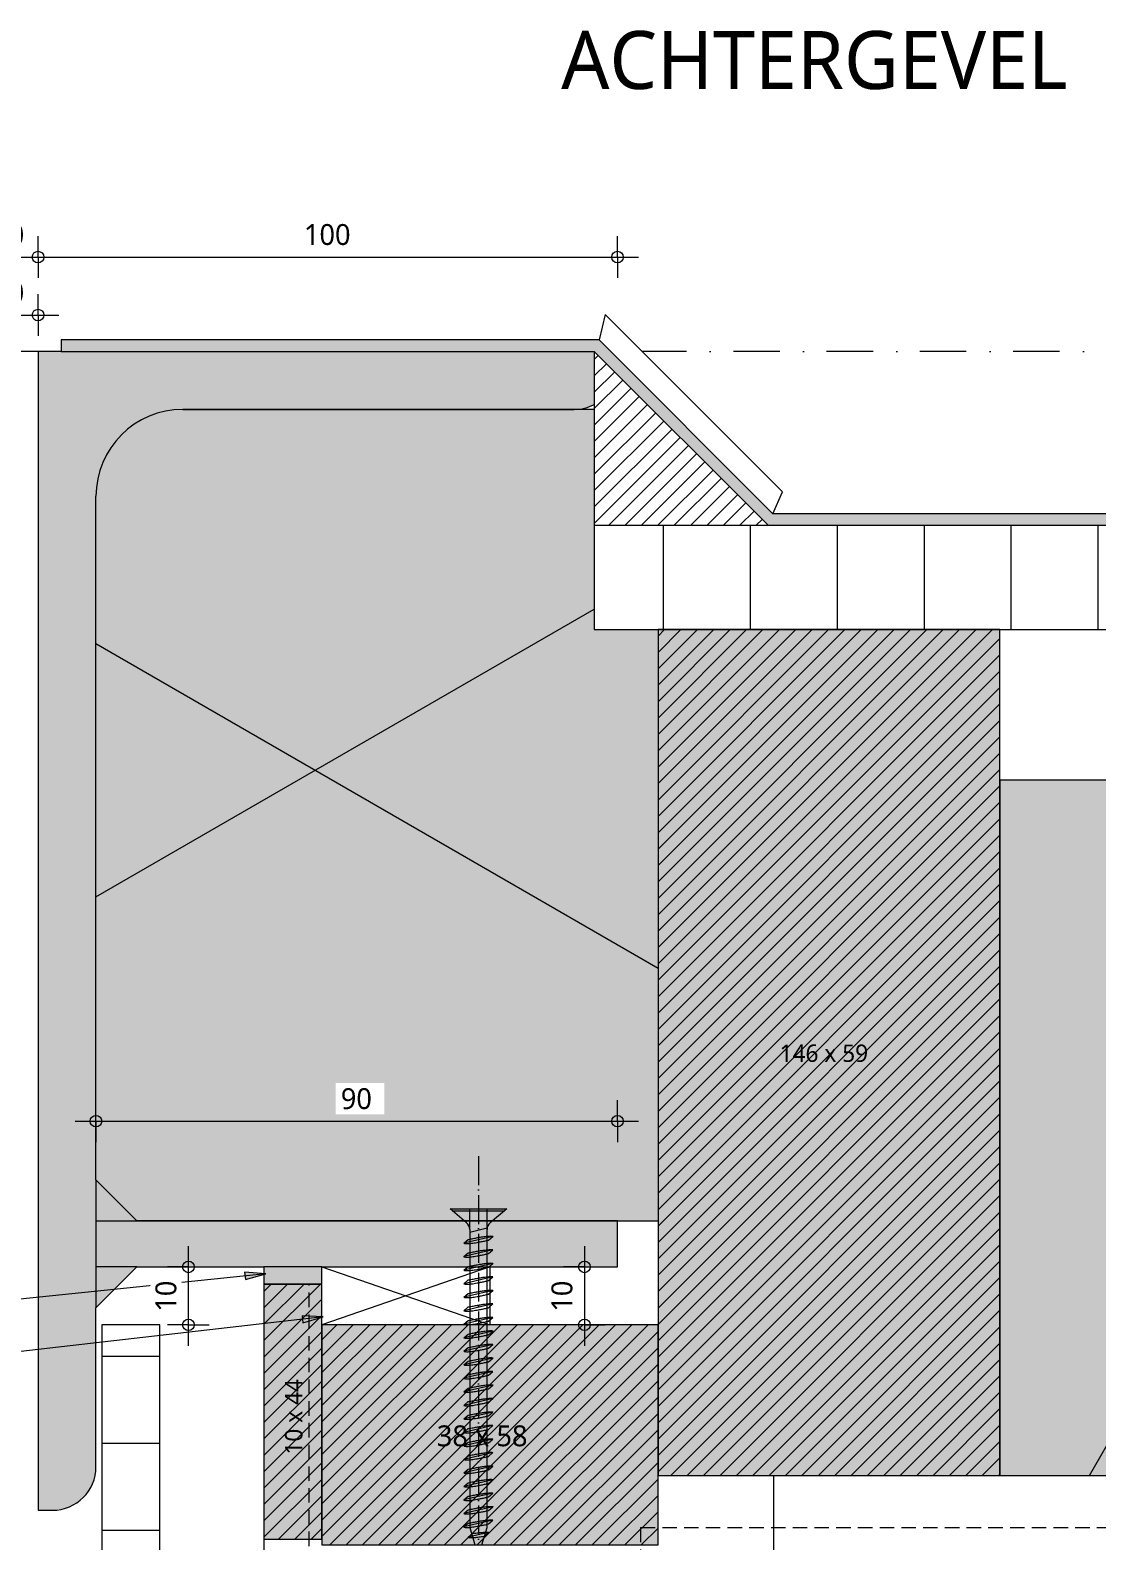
# Model space of a CAD drawing. Header units: millimetres. Extents: x 2457 to 4349, y 3067 to 7524.
# Drawn here: x 3295.7 to 3479.8, y 7228.2 to 7488.9 of the extents above; entities that cross this region are included whole.
import ezdxf

# ---------------------------------------------------------------- set-up
doc = ezdxf.new("R2010")
doc.units = ezdxf.units.MM
for name, pattern in [('MV_hartlijn_staal', [6.6, 5, -0.8, 0, -0.8]), ('MV_hidden', [3.75, 2.5, -1.25]), ('MV_stramien', [16, 8, -4, 0, -4])]:
    doc.linetypes.add(name, pattern=pattern)
for name, color, linetype, lineweight in [('A-ANNO-DIMS', 211, 'Continuous', 13), ('A-ANNO-DIMS-2', 211, 'Continuous', 13), ('A-ANNO-NOTE', 131, 'Continuous', 18), ('A-DETL', 90, 'Continuous', 13), ('A-DETL-GENF', 92, 'Continuous', 18), ('A-DETL-MEDM', 33, 'Continuous', 25), ('A-DETL-THIN', 151, 'Continuous', 18), ('G-ANNO-TEXT', 231, 'Continuous', 13)]:
    doc.layers.add(name, color=color, linetype=linetype, lineweight=lineweight)
doc.styles.add('Segoe UI', font='segoeui.ttf', dxfattribs={"height": 3})
doc.styles.add('Segoe UI_1', font='segoeui.ttf', dxfattribs={"height": 3.6})
doc.styles.add('Segoe UI_4', font='segoeui.ttf', dxfattribs={"height": 10})
doc.dimstyles.new('1_8_mm', dxfattribs={"dimscale": 304.8, "dimtxt": 3.77051, "dimasz": 0.006562, "dimexe": 0.011811, "dimexo": 0.0625, "dimgap": 0.003281, "dimtad": 1, "dimdec": 0, "dimzin": 0, "dimdsep": 46, "dimtxsty": 'Segoe UI_1', "dimblk1": 'DOTBLANK', "dimblk2": 'DOTBLANK', "dimsah": 1, "dimcen": 0.09, "dimdle": 0.011811, "dimazin": 0, "dimtfac": 1, "dimtdec": 4, "dimtix": 1, "dimtmove": 0, "dimatfit": 3, "dimfxl": 0.011811, "dimfxlon": 1, "dimtvp": 1, "dimtfill": 1, "dimtolj": 1, "dimtzin": 0, "dimarcsym": 2})
doc.dimstyles.new('1_8mm_continuous_mm', dxfattribs={"dimscale": 304.8, "dimtxt": 3.77051, "dimasz": 0.006562, "dimexe": 0.011811, "dimexo": 0.0625, "dimgap": 0.003281, "dimtad": 1, "dimdec": 0, "dimzin": 0, "dimdsep": 46, "dimtxsty": 'Segoe UI_1', "dimblk1": 'DOTBLANK', "dimblk2": 'DOTBLANK', "dimsah": 1, "dimcen": 0.09, "dimdle": 0.011811, "dimazin": 0, "dimtfac": 1, "dimtdec": 4, "dimtix": 1, "dimtmove": 0, "dimatfit": 3, "dimfxl": 0.011811, "dimfxlon": 1, "dimtvp": 1, "dimtfill": 1, "dimtolj": 1, "dimtzin": 0, "dimarcsym": 2})
pattern_1 = [(60, (12.83, 244.8), (-107.387, 62), []), (120, (12.83, 244.8), (-107.387, -62), [])]

# ---------------------------------------------------------------- blocks, each defined once
blk = doc.blocks.new('42 isolatie - Type 1-3779298-Details Strandbaak Strandhuis 2_0')
at = {"layer": 'A-DETL-GENF'}
blk.add_hatch(color=256, dxfattribs=at).paths.add_polyline_path([(140.35, 92.6), (140.35, 101.8), (38.28, 101.8), (38.28, 90.8), (0.28, 90.8), (0.28, 19.8), (0.41, 17.83), (0.79, 15.92), (1.42, 14.06), (2.29, 12.3), (3.38, 10.67), (4.67, 9.19), (6.15, 7.9), (7.78, 6.81), (9.54, 5.94), (11.4, 5.31), (13.3, 4.93), (15.28, 4.8), (133.28, 4.8), (140.35, 11.87), (140.35, 91.05)])
at = {"layer": 'A-DETL-GENF', "lineweight": 13}
h = blk.add_hatch(dxfattribs=at)
h.set_pattern_fill('FP_25', color=256, style=0, pattern_type=2)
h.set_pattern_definition(pattern_1)
h.paths.add_polyline_path([(140.35, 92.6), (140.35, 101.8), (38.28, 101.8), (38.28, 90.8), (0.28, 90.8), (0.28, 19.8), (0.41, 17.83), (0.79, 15.92), (1.42, 14.06), (2.29, 12.3), (3.38, 10.67), (4.67, 9.19), (6.15, 7.9), (7.78, 6.81), (9.54, 5.94), (11.4, 5.31), (13.3, 4.93), (15.28, 4.8), (133.28, 4.8), (140.35, 11.87), (140.35, 91.05)])
at = {"layer": 'A-DETL-GENF'}
for p, q in [((140.35, 94.8), (140.35, 101.8)), ((140.35, 94.8), (140.35, 101.8)), ((140.35, 11.87), (140.35, 94.8)), ((0.28, 90.8), (0.28, 87.3)), ((0.28, 90.8), (0.28, 87.3)), ((0.28, 87.3), (0.28, 19.8))]:
    blk.add_line(p, q, dxfattribs=at)
blk = doc.blocks.new('00 hout_rechthoekig_sls - SLS 38x58-V11-Details Strandbaak Strandhuis 2_0')
at = {"layer": 'A-DETL-GENF', "lineweight": 13}
blk.add_hatch(color=256, dxfattribs=at).paths.add_polyline_path([(0, 38), (0, 0), (58, 0), (58, 38)])
at = {"layer": 'A-DETL-MEDM', "lineweight": 13}
h = blk.add_hatch(dxfattribs=at)
h.set_pattern_fill('FP_26', color=256, style=0, pattern_type=2)
h.set_pattern_definition([(225, (3404.05, 7265.43), (1.41421356, -1.41421356), [])])
h.paths.add_polyline_path([(0, 38), (0, 0), (58, 0), (58, 38)])
at = {"layer": 'A-DETL-MEDM', "lineweight": 18}
for p, q in [((58, 38), (0, 38)), ((0, 38), (0, 26)), ((58, 38), (0, 38)), ((58, 37), (58, 38)), ((58, 37), (58, 38)), ((58, 37), (58, 38)), ((58, 0), (58, 37)), ((58, 0), (58, 37)), ((58, 0), (58, 37)), ((0, 26), (0, 0)), ((0, 0), (58, 0))]:
    blk.add_line(p, q, dxfattribs=at)
blk = doc.blocks.new('00 plaatmateriaal1 - d_10 mm-3252166-Details Strandbaak Strandhuis 2_0')
at = {"layer": 'A-DETL-GENF', "lineweight": 13}
h = blk.add_hatch(dxfattribs=at)
h.set_pattern_fill('FP_2', color=256, style=0, pattern_type=2)
h.set_pattern_definition([(90, (0, 0), (-15, 9e-16), [])])
h.paths.add_polyline_path([(105.69, 0), (0, 0), (0, -10), (105.69, -10)])
at = {"layer": 'A-DETL-MEDM', "lineweight": 18}
for p, q in [((80, 0), (0, 0)), ((0, 0), (0, -10)), ((0, -10), (105.69, -10))]:
    blk.add_line(p, q, dxfattribs=at)
blk = doc.blocks.new('00 hout_rechthoekig_sls - Vuren 10x44-V12-Details Strandbaak Strandhuis 2_0')
at = {"layer": 'A-DETL-GENF', "lineweight": 13}
blk.add_hatch(color=256, dxfattribs=at).paths.add_polyline_path([(44, 0), (44, 10), (0, 10), (0, 0), (9.55, 0)])
at = {"layer": 'A-DETL-MEDM', "lineweight": 13}
h = blk.add_hatch(dxfattribs=at)
h.set_pattern_fill('FP_27', color=256, style=0, pattern_type=2)
h.set_pattern_definition([(135, (7272.43, -3336.05), (-1.41421356, -1.41421356), [])])
h.paths.add_polyline_path([(44, 0), (44, 10), (0, 10), (0, 0), (9.55, 0)])
at = {"layer": 'A-DETL-MEDM', "lineweight": 18}
for p, q in [((44, 10), (0, 10)), ((0, 10), (0, 0)), ((44, 10), (0, 10)), ((44, 0), (44, 10)), ((44, 0), (44, 10)), ((44, 0), (44, 10)), ((0, 0), (44, 0))]:
    blk.add_line(p, q, dxfattribs=at)
blk = doc.blocks.new('28 schroeven 2D - Verzonken schroef 5_0x60mm-3245535-Details Strandbaak Strandhuis 2_0')
at = {"layer": 'A-DETL-GENF', "linetype": 'MV_hartlijn_staal', "lineweight": 13}
blk.add_line((0, 9.1), (0, -58), dxfattribs=at)
at = {"layer": 'A-DETL-GENF', "lineweight": 5}
for p, q in [((-4.9, 0), (4.9, 0)), ((-2.04, -2.4), (-4.9, 0)), ((4.9, 0), (2.04, -2.4)), ((-4.54, -0.3), (4.54, -0.3)), ((2.5, -4.74), (-2.5, -5.9)), ((-1.5, -4), (1.53, -3.26)), ((-1.5, -3.55), (-1.5, -55)), ((1.5, -55), (1.5, -3.55)), ((1.75, -5.38), (2.5, -4.74)), ((-2.5, -5.9), (-1.75, -5.26)), ((2.5, -7.07), (-2.5, -8.23)), ((-2.5, -8.23), (-1.75, -7.59)), ((1.75, -7.71), (2.5, -7.07)), ((2.5, -9.4), (-2.5, -10.57)), ((-2.5, -10.57), (-1.75, -9.93)), ((1.75, -10.04), (2.5, -9.4)), ((2.5, -11.73), (-2.5, -12.9)), ((-2.5, -12.9), (-1.75, -12.26)), ((1.75, -12.37), (2.5, -11.73)), ((2.5, -14.07), (-2.5, -15.23)), ((-2.5, -15.23), (-1.75, -14.59)), ((1.75, -14.71), (2.5, -14.07)), ((2.5, -16.4), (-2.5, -17.56)), ((-2.5, -17.56), (-1.75, -16.92)), ((1.75, -17.04), (2.5, -16.4)), ((2.5, -18.73), (-2.5, -19.9)), ((-2.5, -19.9), (-1.75, -19.26)), ((1.75, -19.37), (2.5, -18.73)), ((2.5, -21.07), (-2.5, -22.23)), ((-2.5, -22.23), (-1.75, -21.59)), ((2.5, -23.4), (-2.5, -24.56)), ((1.75, -21.71), (2.5, -21.07)), ((1.75, -24.04), (2.5, -23.4)), ((-2.5, -24.56), (-1.75, -23.92)), ((2.5, -25.73), (-2.5, -26.9)), ((1.75, -26.37), (2.5, -25.73)), ((-2.5, -26.9), (-1.75, -26.26)), ((2.5, -28.07), (-2.5, -29.23)), ((-2.5, -29.23), (-1.75, -28.59)), ((1.75, -28.71), (2.5, -28.07)), ((2.5, -30.4), (-2.5, -31.56)), ((-2.5, -31.56), (-1.75, -30.92)), ((1.75, -31.04), (2.5, -30.4)), ((2.5, -32.73), (-2.5, -33.9)), ((-2.5, -33.9), (-1.75, -33.26)), ((1.75, -33.37), (2.5, -32.73)), ((2.5, -35.07), (-2.5, -36.23)), ((-2.5, -36.23), (-1.75, -35.59)), ((1.75, -35.71), (2.5, -35.07)), ((2.5, -37.4), (-2.5, -38.56)), ((-2.5, -38.56), (-1.75, -37.92)), ((1.75, -38.04), (2.5, -37.4)), ((2.5, -39.73), (-2.5, -40.9)), ((-2.5, -40.9), (-1.75, -40.26)), ((1.75, -40.37), (2.5, -39.73)), ((2.5, -42.06), (-2.5, -43.23)), ((-2.5, -43.23), (-1.75, -42.59)), ((1.75, -42.7), (2.5, -42.06)), ((2.5, -44.4), (-2.5, -45.56)), ((-2.5, -45.56), (-1.75, -44.92)), ((2.5, -46.73), (-2.5, -47.89)), ((1.75, -45.04), (2.5, -44.4)), ((1.75, -47.37), (2.5, -46.73)), ((-2.5, -47.89), (-1.75, -47.25)), ((2.5, -49.06), (-2.5, -50.23)), ((1.75, -49.7), (2.5, -49.06)), ((-2.5, -50.23), (-1.75, -49.59)), ((2.5, -51.4), (-2.5, -52.56)), ((-2.5, -52.56), (-1.75, -51.92)), ((1.75, -52.04), (2.5, -51.4)), ((2.5, -53.73), (-2.5, -54.89)), ((-2.5, -54.89), (-1.75, -54.25)), ((1.75, -54.37), (2.5, -53.73)), ((1.76, -55.84), (-1.76, -56.66)), ((-1.76, -56.66), (-1.01, -56.02)), ((-1.5, -55), (-0.6, -58)), ((0.6, -58), (1.5, -55)), ((1.01, -56.48), (1.76, -55.84))]:
    blk.add_line(p, q, dxfattribs=at)
at = {"layer": 'A-DETL-GENF'}
for p, q in [((-1.5, -3.55), (-1.5, 0)), ((1.5, -3.55), (1.5, 0))]:
    blk.add_line(p, q, dxfattribs=at)
at = {"layer": 'A-DETL-GENF', "lineweight": 5}
for centre, start, end in [((-3, -3.55), 360, 50), ((3, -3.55), 130, 180)]:
    blk.add_arc(centre, 1.5, start, end, dxfattribs=at)
for points in [[(-1.75, -5.26), (2.23, -4.46), (2.5, -4.74)], [(-2.5, -5.9), (-1.83, -6.19), (1.75, -5.38)], [(-2.5, -8.23), (-1.83, -8.53), (1.75, -7.71)], [(-1.75, -7.59), (2.23, -6.79), (2.5, -7.07)], [(-2.5, -10.57), (-1.83, -10.86), (1.75, -10.04)], [(-1.75, -9.93), (2.23, -9.12), (2.5, -9.4)], [(-2.5, -12.9), (-1.83, -13.19), (1.75, -12.37)], [(-1.75, -12.26), (2.23, -11.46), (2.5, -11.73)], [(-2.5, -15.23), (-1.83, -15.53), (1.75, -14.71)], [(-1.75, -14.59), (2.23, -13.79), (2.5, -14.07)], [(-2.5, -17.56), (-1.83, -17.86), (1.75, -17.04)], [(-1.75, -16.92), (2.23, -16.12), (2.5, -16.4)], [(-2.5, -19.9), (-1.83, -20.19), (1.75, -19.37)], [(-1.75, -19.26), (2.23, -18.46), (2.5, -18.73)], [(-2.5, -22.23), (-1.83, -22.52), (1.75, -21.71)], [(-1.75, -21.59), (2.23, -20.79), (2.5, -21.07)], [(-1.75, -23.92), (2.23, -23.12), (2.5, -23.4)], [(-2.5, -24.56), (-1.83, -24.86), (1.75, -24.04)], [(-1.75, -26.26), (2.23, -25.46), (2.5, -25.73)], [(-2.5, -26.9), (-1.83, -27.19), (1.75, -26.37)], [(-1.75, -28.59), (2.23, -27.79), (2.5, -28.07)], [(-2.5, -29.23), (-1.83, -29.52), (1.75, -28.71)], [(-2.5, -31.56), (-1.83, -31.86), (1.75, -31.04)], [(-1.75, -30.92), (2.23, -30.12), (2.5, -30.4)], [(-2.5, -33.9), (-1.83, -34.19), (1.75, -33.37)], [(-1.75, -33.26), (2.23, -32.46), (2.5, -32.73)], [(-2.5, -36.23), (-1.83, -36.52), (1.75, -35.71)], [(-1.75, -35.59), (2.23, -34.79), (2.5, -35.07)], [(-2.5, -38.56), (-1.83, -38.86), (1.75, -38.04)], [(-1.75, -37.92), (2.23, -37.12), (2.5, -37.4)], [(-2.5, -40.9), (-1.83, -41.19), (1.75, -40.37)], [(-1.75, -40.26), (2.23, -39.45), (2.5, -39.73)], [(-2.5, -43.23), (-1.83, -43.52), (1.75, -42.7)], [(-1.75, -42.59), (2.23, -41.79), (2.5, -42.06)], [(-2.5, -45.56), (-1.83, -45.86), (1.75, -45.04)], [(-1.75, -44.92), (2.23, -44.12), (2.5, -44.4)], [(-1.75, -47.25), (2.23, -46.45), (2.5, -46.73)], [(-2.5, -47.89), (-1.83, -48.19), (1.75, -47.37)], [(-1.75, -49.59), (2.23, -48.79), (2.5, -49.06)], [(-2.5, -50.23), (-1.83, -50.52), (1.75, -49.7)], [(-2.5, -52.56), (-1.83, -52.85), (1.75, -52.04)], [(-1.75, -51.92), (2.23, -51.12), (2.5, -51.4)], [(-2.5, -54.89), (-1.83, -55.19), (1.75, -54.37)], [(-1.75, -54.25), (2.23, -53.45), (2.5, -53.73)], [(-1.76, -56.66), (-1.34, -56.87), (1.01, -56.48)], [(-1.01, -56.02), (1.59, -55.65), (1.76, -55.84)]]:
    blk.add_open_spline(points, degree=2, dxfattribs=at)
blk = doc.blocks.new('42 isolatie - Type 1-3779373-Details Strandbaak Strandhuis 2_0')
at = {"layer": 'A-DETL-GENF'}
blk.add_hatch(color=256, dxfattribs=at).paths.add_polyline_path([(0.28, 0.8), (123.28, 0.8), (123.28, 120.8), (0.28, 120.8), (0.28, 24.25)])
at = {"layer": 'A-DETL-GENF', "lineweight": 13}
h = blk.add_hatch(dxfattribs=at)
h.set_pattern_fill('FP_25', color=256, style=0, pattern_type=2)
h.set_pattern_definition(pattern_1)
h.paths.add_polyline_path([(0.28, 0.8), (123.28, 0.8), (123.28, 120.8), (0.28, 120.8), (0.28, 24.25)])
at = {"layer": 'A-DETL-GENF'}
for p, q in [((123.28, 120.8), (0.28, 120.8)), ((0.28, 120.8), (0.28, 0.8)), ((123.28, 120.8), (0.28, 120.8)), ((123.28, 0.8), (123.28, 120.8)), ((0.28, 0.8), (123.28, 0.8)), ((0.28, 0.8), (123.28, 0.8))]:
    blk.add_line(p, q, dxfattribs=at)
blk = doc.blocks.new('00 hout_rechthoekig_sls - Vuren 146x59-4309806-Details Strandbaak Strandhuis 2_0')
at = {"layer": 'A-DETL-GENF', "lineweight": 13}
blk.add_hatch(color=256, dxfattribs=at).paths.add_polyline_path([(0, 146), (0, 0), (59, 0), (59, 146), (27.75, 146)])
at = {"layer": 'A-DETL-MEDM', "lineweight": 13}
h = blk.add_hatch(dxfattribs=at)
h.set_pattern_fill('FP_31', color=256, style=0, pattern_type=2)
h.set_pattern_definition([(225, (3463.05, 7385.43), (1.41421356, -1.41421356), [])])
h.paths.add_polyline_path([(0, 146), (0, 0), (59, 0), (59, 146), (27.75, 146)])
at = {"layer": 'A-DETL-MEDM', "lineweight": 18}
for p, q in [((59, 146), (0, 146)), ((0, 146), (0, 0)), ((59, 146), (0, 146)), ((59, 0), (59, 146)), ((59, 0), (59, 146)), ((59, 0), (59, 146)), ((0, 0), (59, 0))]:
    blk.add_line(p, q, dxfattribs=at)
blk = doc.blocks.new('00 plaatmateriaal1 - d_18 mm-V17-Details Strandbaak Strandhuis 2_0')
at = {"layer": 'A-DETL-GENF', "lineweight": 13}
h = blk.add_hatch(dxfattribs=at)
h.set_pattern_fill('FP_1', color=256, style=0, pattern_type=2)
h.set_pattern_definition([(270, (0, 0), (-15, -9e-16), [])])
h.paths.add_polyline_path([(7.18, 18), (7.18, 0), (200.18, 0), (200.18, 18), (157.93, 18)])
at = {"layer": 'A-DETL-MEDM', "lineweight": 18}
for p, q in [((200.18, 18), (7.18, 18)), ((200.18, 0), (200.18, 18))]:
    blk.add_line(p, q, dxfattribs=at)
blk = doc.blocks.new('DIMBLOCK109-Details Strandbaak Strandhuis 2_0')
at = {"layer": 'A-ANNO-DIMS-2'}
for p, q in [((3287.05, 7449.72), (3287.05, 7453.32)), ((3297.05, 7449.72), (3297.05, 7453.32)), ((3283.45, 7449.72), (3297.05, 7449.72)), ((3287.05, 7449.72), (3287.05, 7446.12)), ((3297.05, 7449.72), (3297.05, 7446.12))]:
    blk.add_line(p, q, dxfattribs=at)
for centre in [(3287.05, 7449.72), (3297.05, 7449.72)]:
    blk.add_circle(centre, 1, dxfattribs=at)
at = {"layer": 'A-ANNO-DIMS-2', "color": 0, "insert": (3289.31, 7455.41), "char_height": 3.6, "width": 6.5813, "attachment_point": 1, "line_spacing_factor": 1.142579, "style": 'Segoe UI_1', "bg_fill": 3, "box_fill_scale": 1.25, "bg_fill_color": 9, "bg_fill_true_color": 13158600, "bg_fill_transparency": 0}
blk.add_mtext('10', dxfattribs=at)
blk = doc.blocks.new('_DotBlank')
at = {"color": 0, "linetype": 'ByBlock', "lineweight": -2}
blk.add_line((-0.5, 0), (-1, 0), dxfattribs=at)
blk.add_circle((0, 0), 0.5, dxfattribs=at)
blk = doc.blocks.new('DIMBLOCK110-Details Strandbaak Strandhuis 2_0')
at = {"layer": 'A-ANNO-DIMS-2'}
for p, q in [((3297.05, 7449.72), (3297.05, 7453.32)), ((3397.05, 7449.72), (3397.05, 7453.32)), ((3297.05, 7449.72), (3400.65, 7449.72)), ((3297.05, 7449.72), (3297.05, 7446.12)), ((3397.05, 7449.72), (3397.05, 7446.12))]:
    blk.add_line(p, q, dxfattribs=at)
for centre in [(3297.05, 7449.72), (3397.05, 7449.72)]:
    blk.add_circle(centre, 1, dxfattribs=at)
at = {"layer": 'A-ANNO-DIMS-2', "color": 0, "insert": (3342.94, 7455.41), "char_height": 3.6, "width": 9.8719, "attachment_point": 1, "line_spacing_factor": 1.142579, "style": 'Segoe UI_1', "bg_fill": 3, "box_fill_scale": 1.25, "bg_fill_color": 9, "bg_fill_true_color": 13158600, "bg_fill_transparency": 0}
blk.add_mtext('100', dxfattribs=at)
blk = doc.blocks.new('DIMBLOCK112-Details Strandbaak Strandhuis 2_0')
at = {"layer": 'A-ANNO-DIMS-2'}
for p, q in [((3391.35, 7279.03), (3391.35, 7261.83)), ((3391.35, 7275.43), (3387.75, 7275.43)), ((3391.35, 7275.43), (3394.95, 7275.43)), ((3391.35, 7265.43), (3387.75, 7265.43)), ((3391.35, 7265.43), (3394.95, 7265.43))]:
    blk.add_line(p, q, dxfattribs=at)
for centre in [(3391.35, 7275.43), (3391.35, 7265.43)]:
    blk.add_circle(centre, 1, dxfattribs=at)
at = {"layer": 'A-ANNO-DIMS-2', "color": 0, "insert": (3385.66, 7267.69), "char_height": 3.6, "width": 6.5813, "attachment_point": 1, "rotation": 90, "line_spacing_factor": 1.142579, "style": 'Segoe UI_1', "bg_fill": 3, "box_fill_scale": 1.25, "bg_fill_color": 9, "bg_fill_true_color": 13158600, "bg_fill_transparency": 0}
blk.add_mtext('10', dxfattribs=at)
blk = doc.blocks.new('DIMBLOCK120-Details Strandbaak Strandhuis 2_0')
at = {"layer": 'A-ANNO-DIMS-2'}
for p, q in [((3287.05, 7439.72), (3287.05, 7443.32)), ((3297.05, 7439.72), (3297.05, 7443.32)), ((3283.45, 7439.72), (3300.65, 7439.72)), ((3287.05, 7439.72), (3287.05, 7436.12)), ((3297.05, 7439.72), (3297.05, 7436.12))]:
    blk.add_line(p, q, dxfattribs=at)
for centre in [(3287.05, 7439.72), (3297.05, 7439.72)]:
    blk.add_circle(centre, 1, dxfattribs=at)
at = {"layer": 'A-ANNO-DIMS-2', "color": 0, "insert": (3289.31, 7445.41), "char_height": 3.6, "width": 6.5813, "attachment_point": 1, "line_spacing_factor": 1.142579, "style": 'Segoe UI_1', "bg_fill": 3, "box_fill_scale": 1.25, "bg_fill_color": 9, "bg_fill_true_color": 13158600, "bg_fill_transparency": 0}
blk.add_mtext('10', dxfattribs=at)
blk = doc.blocks.new('DIMBLOCK133-Details Strandbaak Strandhuis 2_0')
at = {"layer": 'A-ANNO-DIMS-2'}
for p, q in [((3307.05, 7300.58), (3307.05, 7304.18)), ((3397.05, 7300.58), (3397.05, 7304.18)), ((3303.45, 7300.58), (3400.65, 7300.58)), ((3307.05, 7300.58), (3307.05, 7296.98)), ((3397.05, 7300.58), (3397.05, 7296.98))]:
    blk.add_line(p, q, dxfattribs=at)
for centre in [(3307.05, 7300.58), (3397.05, 7300.58)]:
    blk.add_circle(centre, 1, dxfattribs=at)
at = {"layer": 'A-ANNO-DIMS-2', "color": 0, "insert": (3349.31, 7306.27), "char_height": 3.6, "width": 6.5813, "attachment_point": 1, "line_spacing_factor": 1.142579, "style": 'Segoe UI_1', "bg_fill": 3, "box_fill_scale": 1.25, "bg_fill_color": 9, "bg_fill_true_color": 13158600, "bg_fill_transparency": 0}
blk.add_mtext('90', dxfattribs=at)
blk = doc.blocks.new('DIMBLOCK155-Details Strandbaak Strandhuis 2_0')
at = {"layer": 'A-ANNO-DIMS-2'}
for p, q in [((3323.01, 7261.83), (3323.01, 7279.03)), ((3323.01, 7275.43), (3319.41, 7275.43)), ((3323.01, 7275.43), (3326.61, 7275.43)), ((3323.01, 7265.43), (3319.41, 7265.43)), ((3323.01, 7265.43), (3326.61, 7265.43))]:
    blk.add_line(p, q, dxfattribs=at)
for centre in [(3323.01, 7275.43), (3323.01, 7265.43)]:
    blk.add_circle(centre, 1, dxfattribs=at)
at = {"layer": 'A-ANNO-DIMS-2', "color": 0, "insert": (3317.32, 7267.69), "char_height": 3.6, "width": 6.5813, "attachment_point": 1, "rotation": 90, "line_spacing_factor": 1.142579, "style": 'Segoe UI_1', "bg_fill": 3, "box_fill_scale": 1.25, "bg_fill_color": 9, "bg_fill_true_color": 13158600, "bg_fill_transparency": 0}
blk.add_mtext('10', dxfattribs=at)

msp = doc.modelspace()

# ---------------------------------------------------------------- hatches: boundary and pattern name
at = {"layer": 'A-DETL-GENF'}
for color, points in [(7, [(3299.55, 7233.43), (3301.49, 7233.69), (3303.3, 7234.44), (3304.85, 7235.63), (3306.05, 7237.18), (3306.79, 7238.99), (3307.05, 7240.93), (3307.05, 7408.43), (3307.18, 7410.4), (3307.56, 7412.31), (3308.19, 7414.17), (3309.06, 7415.93), (3310.15, 7417.56), (3311.44, 7419.04), (3312.92, 7420.33), (3314.55, 7421.42), (3316.31, 7422.29), (3318.17, 7422.92), (3320.08, 7423.3), (3322.05, 7423.43), (3389.55, 7423.43), (3391.49, 7423.69), (3393.05, 7424.33), (3393.05, 7433.43), (3297.05, 7433.43), (3297.05, 7233.43)]), (9, [(3586.05, 7403.43), (3586.05, 7405.43), (3423.88, 7405.43), (3393.88, 7435.43), (3301.05, 7435.43), (3301.05, 7433.43), (3393.05, 7433.43), (3423.05, 7403.43), (3435.3, 7403.43)]), (7, [(3314.12, 7283.36), (3307.05, 7290.43), (3307.05, 7283.36)]), (7, [(3336.05, 7275.43), (3397.05, 7275.43), (3397.05, 7283.36), (3307.05, 7283.36), (3307.05, 7275.43), (3314.12, 7275.43)]), (7, [(3307.05, 7268.36), (3314.12, 7275.43), (3307.05, 7275.43)]), (1, [(3346.05, 7272.43), (3346.05, 7275.43), (3336.05, 7275.43), (3336.05, 7272.43)])]:
    msp.add_hatch(color=color, dxfattribs=at).paths.add_polyline_path(points)
at = {"layer": 'A-DETL-GENF', "lineweight": 13}
h = msp.add_hatch(dxfattribs=at)
h.set_pattern_fill('FP_22', color=250, style=0, pattern_type=2)
h.set_pattern_definition([(45, (0, 0), (-1.41421356, 1.41421356), [])])
h.paths.add_polyline_path([(3393.88, 7403.43), (3423.05, 7403.43), (3393.05, 7433.43), (3393.05, 7403.43)])
at = {"layer": 'G-ANNO-TEXT'}
for points in [[(3336.36, 7274.25), (3332.71, 7274.51), (3332.84, 7273.25)], [(3346.26, 7266.79), (3342.61, 7267.01), (3342.75, 7265.75)]]:
    msp.add_hatch(color=7, dxfattribs=at).paths.add_polyline_path(points)

# ---------------------------------------------------------------- linework, layer by layer
at = {"layer": 'A-DETL', "lineweight": 18}
for p, q in [((3394.93, 7439.8), (3393.88, 7435.43)), ((3425.53, 7409.2), (3394.93, 7439.8)), ((3393.88, 7435.43), (3301.05, 7435.43)), ((3301.05, 7435.43), (3301.05, 7433.43)), ((3301.05, 7433.43), (3393.05, 7433.43)), ((3393.05, 7433.43), (3393.05, 7403.43)), ((3393.05, 7433.43), (3423.05, 7403.43)), ((3393.88, 7435.43), (3423.88, 7405.43)), ((3423.88, 7405.43), (3425.53, 7409.2)), ((3586.05, 7405.43), (3423.88, 7405.43)), ((3393.05, 7403.43), (3423.05, 7403.43)), ((3423.05, 7403.43), (3586.05, 7403.43)), ((3314.12, 7283.36), (3307.05, 7290.43)), ((3307.05, 7290.43), (3307.05, 7283.36)), ((3307.05, 7283.36), (3314.12, 7283.36)), ((3314.12, 7275.43), (3307.05, 7275.43)), ((3307.05, 7275.43), (3307.05, 7268.36)), ((3307.05, 7268.36), (3314.12, 7275.43)), ((3336.05, 7275.43), (3336.05, 7272.43)), ((3346.05, 7275.43), (3336.05, 7275.43)), ((3346.05, 7275.43), (3375.05, 7265.43)), ((3375.05, 7275.43), (3346.05, 7265.43)), ((3346.05, 7272.43), (3346.05, 7275.43)), ((3375.05, 7275.43), (3375.05, 7265.43)), ((3336.05, 7272.43), (3346.05, 7272.43)), ((3346.05, 7265.43), (3346.05, 7272.43)), ((3424.05, 7217.39), (3424.05, 7239.43)), ((3336.05, 7231.43), (3336.05, 7180.61))]:
    msp.add_line(p, q, dxfattribs=at)
at = {"layer": 'A-DETL', "linetype": 'MV_stramien', "lineweight": 18}
for p, q in [((3297.05, 7433.43), (3228.05, 7433.43)), ((3586.05, 7433.43), (3401.3, 7433.43))]:
    msp.add_line(p, q, dxfattribs=at)
at = {"layer": 'A-DETL', "linetype": 'MV_hidden', "lineweight": 18}
for p, q in [((3343.87, 7159.74), (3343.87, 7272.43)), ((3401.05, 7230.43), (3401.05, 7159.74)), ((3401.05, 7230.43), (3586.05, 7230.43))]:
    msp.add_line(p, q, dxfattribs=at)
at = {"layer": 'A-DETL-THIN'}
for p, q in [((3297.05, 7433.43), (3297.05, 7233.43)), ((3301.05, 7433.43), (3297.05, 7433.43)), ((3322.05, 7423.43), (3389.55, 7423.43)), ((3307.05, 7290.43), (3307.05, 7408.43)), ((3307.05, 7283.36), (3307.05, 7275.43)), ((3397.05, 7283.36), (3314.12, 7283.36)), ((3397.05, 7275.43), (3397.05, 7283.36)), ((3314.12, 7275.43), (3336.05, 7275.43)), ((3346.05, 7275.43), (3397.05, 7275.43)), ((3307.05, 7240.93), (3307.05, 7268.36)), ((3297.05, 7233.43), (3299.55, 7233.43))]:
    msp.add_line(p, q, dxfattribs=at)
for centre, radius, start, end in [((3322.05, 7408.43), 15, 90, 180), ((3389.55, 7430.93), 7.5, 270, 297.9269), ((3299.55, 7240.93), 7.5, 270, 0)]:
    msp.add_arc(centre, radius, start, end, dxfattribs=at)
at = {"layer": 'G-ANNO-TEXT', "color": 250}
for p, q in [((3336.36, 7274.25), (3204.73, 7260.57)), ((3336.36, 7274.25), (3332.71, 7274.51)), ((3332.71, 7274.51), (3332.84, 7273.25)), ((3332.84, 7273.25), (3336.36, 7274.25)), ((3346.26, 7266.79), (3204.73, 7250.67)), ((3346.26, 7266.79), (3342.61, 7267.01)), ((3342.61, 7267.01), (3342.75, 7265.75)), ((3342.75, 7265.75), (3346.26, 7266.79))]:
    msp.add_line(p, q, dxfattribs=at)

# ---------------------------------------------------------------- block references
at = {"layer": 'A-DETL-GENF', "rotation": 270}
msp.add_blockref('42 isolatie - Type 1-3779298-Details Strandbaak Strandhuis 2_0', (3302.25, 7423.71), dxfattribs=at)
at = {"layer": 'A-DETL-GENF'}
for name, p in [('42 isolatie - Type 1-3779373-Details Strandbaak Strandhuis 2_0', (3462.77, 7238.63)), ('28 schroeven 2D - Verzonken schroef 5_0x60mm-3245535-Details Strandbaak Strandhuis 2_0', (3373.05, 7285.43))]:
    msp.add_blockref(name, p, dxfattribs=at)
at = {"layer": 'A-DETL-MEDM', "lineweight": 18}
for name, p, rotation in [('00 plaatmateriaal1 - d_18 mm-V17-Details Strandbaak Strandhuis 2_0', (3593.23, 7403.43), 180), ('00 plaatmateriaal1 - d_10 mm-3252166-Details Strandbaak Strandhuis 2_0', (3318.05, 7265.43), 270.0000000000013)]:
    msp.add_blockref(name, p, dxfattribs=dict(at, rotation=rotation))
at = {"layer": 'A-DETL-MEDM', "lineweight": 13}
for name, p, rotation in [('00 hout_rechthoekig_sls - Vuren 146x59-4309806-Details Strandbaak Strandhuis 2_0', (3463.05, 7385.43), 180), ('00 hout_rechthoekig_sls - Vuren 10x44-V12-Details Strandbaak Strandhuis 2_0', (3336.05, 7272.43), 269.9999999999998), ('00 hout_rechthoekig_sls - SLS 38x58-V11-Details Strandbaak Strandhuis 2_0', (3404.05, 7265.43), 180)]:
    msp.add_blockref(name, p, dxfattribs=dict(at, rotation=rotation))

# ---------------------------------------------------------------- texts
at = {"layer": 'A-ANNO-NOTE', "lineweight": 13, "attachment_point": 1}
for s, insert, char_height, width, style in [('146 x 59', (3425.03, 7313.81), 3, 18.9198, 'Segoe UI'), ('38 x 58', (3365.88, 7248.07), 3.6, 20.5232, 'Segoe UI_1')]:
    msp.add_mtext(s, dxfattribs=dict(at, insert=insert, char_height=char_height, width=width, style=style))
at = {"layer": 'A-ANNO-NOTE', "lineweight": 13, "insert": (3339.67, 7243.03), "char_height": 3, "width": 16.1941, "attachment_point": 1, "rotation": 90, "style": 'Segoe UI'}
msp.add_mtext('10 x 44', dxfattribs=at)
at = {"layer": 'G-ANNO-TEXT', "color": 7, "insert": (3387.34, 7488.74), "char_height": 10, "width": 111.4346, "attachment_point": 1, "style": 'Segoe UI_4'}
msp.add_mtext('ACHTERGEVEL', dxfattribs=at)

# ---------------------------------------------------------------- dimensions: what is measured, and where the dimension line sits
at = {"layer": 'A-ANNO-DIMS'}
dim = msp.add_linear_dim(base=(3297.05, 7449.72), p1=(3287.05, 7453.32), p2=(3297.05, 7446.12), dimstyle='1_8_mm', override={"dimpost": '<>', "dimfxl": 12.322337}, dxfattribs=at)
dim.commit()
dim.dimension.update_dxf_attribs({"geometry": 'DIMBLOCK109-Details Strandbaak Strandhuis 2_0', "text_midpoint": (3292.05, 7452.59)})

# ---------------------------------------------------------------- next in the draw order: dimensions: what is measured, and where the dimension line sits
for base, p1, p2, dimstyle, override, picture, middle in [((3397.05, 7449.72), (3297.05, 7446.12), (3397.05, 7446.12), '1_8_mm', {"dimpost": '<>', "dimfxl": 100}, 'DIMBLOCK110-Details Strandbaak Strandhuis 2_0', (3347.05, 7452.59)), ((3397.05, 7300.58), (3307.05, 7304.18), (3397.05, 7296.98), '1_8mm_continuous_mm', {"dimpost": '<>', "dimfxl": 90.287541}, 'DIMBLOCK133-Details Strandbaak Strandhuis 2_0', (3352.05, 7303.44))]:
    dim = msp.add_linear_dim(base=base, p1=p1, p2=p2, dimstyle=dimstyle, override=override, dxfattribs=at)
    dim.commit()
    dim.dimension.update_dxf_attribs({"geometry": picture, "text_midpoint": middle})
for base, p1, p2, picture, middle in [((3323.01, 7275.43), (3319.41, 7265.43), (3319.41, 7275.43), 'DIMBLOCK155-Details Strandbaak Strandhuis 2_0', (3320.14, 7270.43)), ((3391.35, 7265.43), (3394.95, 7275.43), (3394.95, 7265.43), 'DIMBLOCK112-Details Strandbaak Strandhuis 2_0', (3388.48, 7270.43))]:
    dim = msp.add_linear_dim(base=base, p1=p1, p2=p2, angle=90, dimstyle='1_8_mm', override={"dimpost": '<>', "dimfxl": 10}, dxfattribs=at)
    dim.commit()
    dim.dimension.update_dxf_attribs({"geometry": picture, "text_midpoint": middle})

# ---------------------------------------------------------------- next in the draw order: dimensions: what is measured, and where the dimension line sits
dim = msp.add_linear_dim(base=(3297.05, 7439.72), p1=(3287.05, 7436.12), p2=(3297.05, 7436.12), dimstyle='1_8_mm', override={"dimpost": '<>', "dimfxl": 10}, dxfattribs=at)
dim.commit()
dim.dimension.update_dxf_attribs({"geometry": 'DIMBLOCK120-Details Strandbaak Strandhuis 2_0', "text_midpoint": (3292.05, 7442.59)})

doc.saveas('drawing.dxf')
